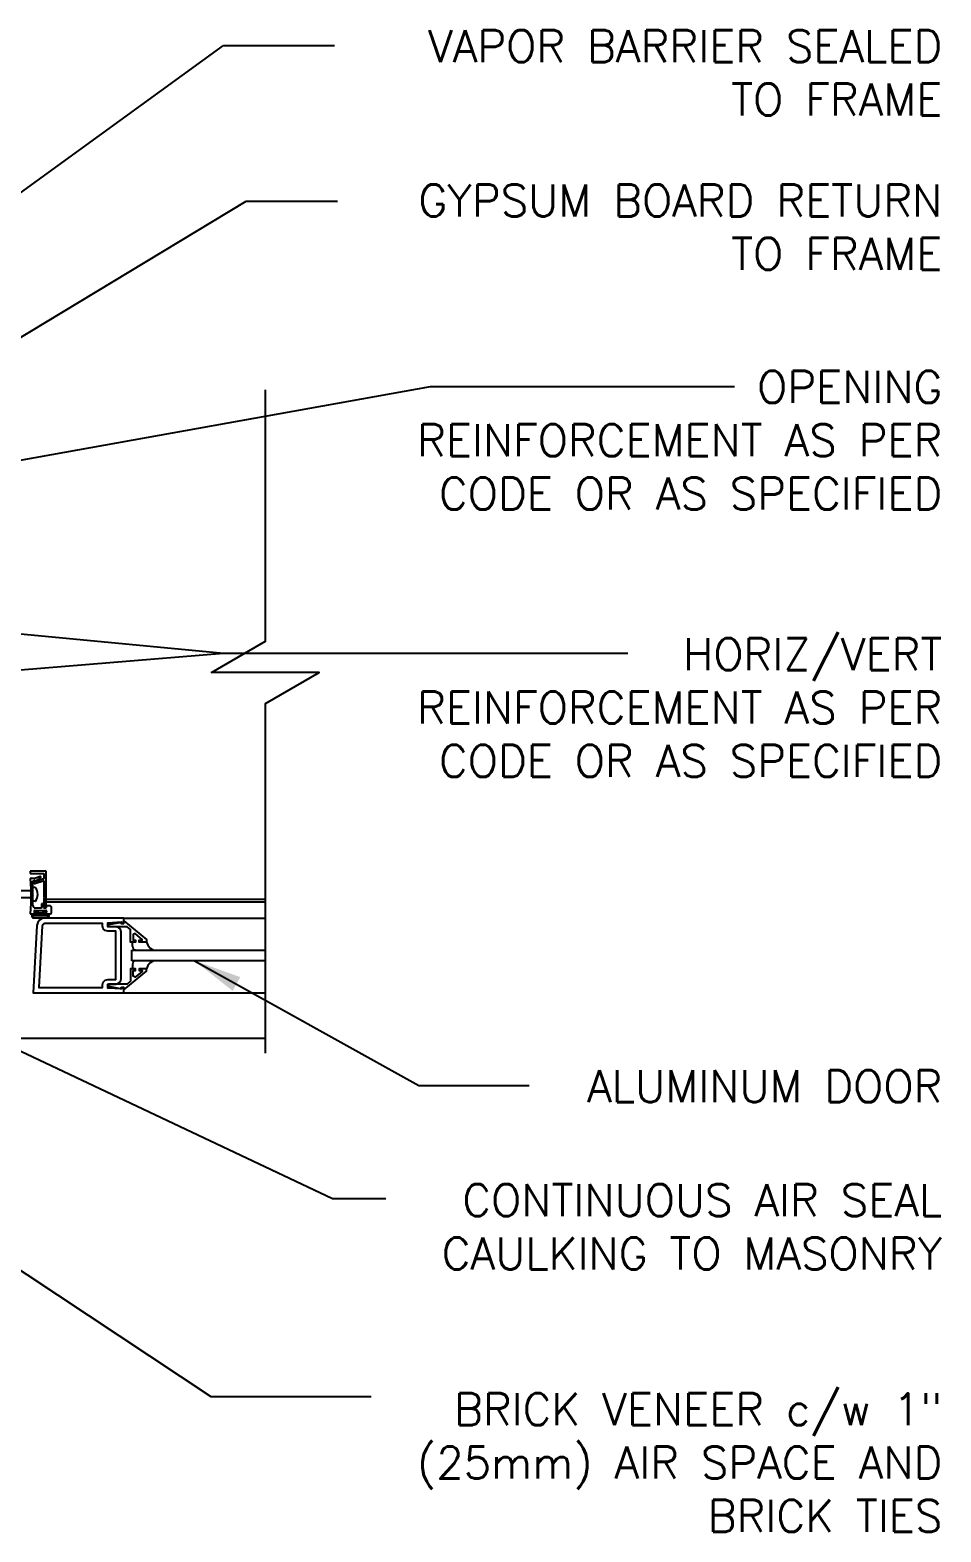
# Model space of a CAD drawing. Header units: inches. Extents: x 2954.3 to 3009, y 494.4 to 567.8.
# Drawn here: x 2987.63 to 3008.98, y 525.82 to 561.01 of the extents above; entities that cross this region are included whole.
import ezdxf

# ---------------------------------------------------------------- set-up
doc = ezdxf.new("R2010")
doc.units = ezdxf.units.IN
doc.header["$LTSCALE"] = 0.5
doc.header["$MEASUREMENT"] = 0
doc.layers.get('0').update_dxf_attribs({"linetype": 'CONTINUOUS'})
for name, color, linetype in [('HATCH', 12, 'CONTINUOUS'), ('LINE18', 9, 'CONTINUOUS'), ('LINE9', 9, 'CONTINUOUS'), ('TEXT', 4, 'CONTINUOUS')]:
    doc.layers.add(name, color=color, linetype=linetype)
doc.styles.add('DIM', font='romans.shx', dxfattribs={"width": 0.7})
doc.styles.add('ROMANS', font='romans')
doc.dimstyles.new('ext_12', dxfattribs={"dimscale": 12, "dimtxt": 0.09375, "dimasz": 0.09375, "dimexe": 0.09375, "dimexo": 0.0625, "dimgap": 0.0625, "dimtad": 1, "dimdec": 1, "dimzin": 3, "dimdsep": 46, "dimlunit": 4, "dimtxsty": 'DIM', "dimcen": 0.09, "dimdle": 0.09375, "dimclrt": 4, "dimadec": 0, "dimazin": 0, "dimtfac": 1, "dimtdec": 1, "dimtmove": 2, "dimatfit": 3, "dimfxl": 0, "dimfrac": 2, "dimtolj": 1, "dimtzin": 0, "dimarcsym": 0})

# ---------------------------------------------------------------- blocks, each defined once
blk = doc.blocks.new('B060316')
for p, q in [((1.969, 0), (1.969, -0.133)), ((2.217, -0.013), (1.969, 0)), ((1.969, -0.347), (1.969, -0.469)), ((2.003, -0.133), (2.003, -0.115)), ((2.003, -0.365), (2.003, -0.347)), ((2.049, -0.115), (2.049, -0.365)), ((2.107, -0.265), (2.107, -0.127)), ((2.207, -0.265), (2.107, -0.265)), ((2.107, -0.359), (2.107, -0.329)), ((2.121, -0.314), (2.207, -0.306)), ((2.169, -0.065), (2.405, -0.065)), ((2.207, -0.306), (2.207, -0.265)), ((2.555, -0.013), (2.217, -0.013)), ((2.451, -0.065), (2.747, -0.065)), ((2.803, 0), (2.555, -0.013)), ((2.747, -0.065), (2.747, -0.141)), ((2.803, -0.01), (2.803, 0)), ((2.813, -0.02), (2.803, -0.01)), ((2.803, -0.03), (2.813, -0.02)), ((2.803, -0.108), (2.803, -0.03)), ((2.848, -0.232), (2.803, -0.108)), ((2, -0.5), (2.126, -0.5)), ((2.157, -0.38), (2.119, -0.373)), ((2.157, -0.469), (2.157, -0.38))]:
    blk.add_line(p, q)
for centre, radius, start, end in [((1.986, -0.133), 0.017, 180, 0), ((1.986, -0.347), 0.017, 360, 180), ((2.026, -0.115), 0.023, 0, 180), ((2.169, -0.127), 0.062, 90, 180), ((2.122, -0.329), 0.015, 95, 180), ((2.428, -0.086), 0.031, 42.6423, 137.3577), ((2.356, -0.5), 0.531, 29.0353, 42.5789), ((2.833, -0.235), 0.015, 209.0353, 10.9647), ((2, -0.469), 0.031, 180, 270), ((2.026, -0.365), 0.023, 180, 0), ((2.122, -0.359), 0.015, 180, 260), ((2.126, -0.469), 0.031, 270, 0)]:
    blk.add_arc(centre, radius, start, end)

msp = doc.modelspace()

# ---------------------------------------------------------------- linework, layer by layer
at = {"layer": 'HATCH', "color": 12}
for p, q in [((2993.151, 540.641), (2988.007, 540.641)), ((2993.151, 540.579), (2988.007, 540.579)), ((2989.827, 540.204), (2993.151, 540.204)), ((2990.03, 539.543), (2990.042, 539.498)), ((2990.03, 539.543), (2990.042, 539.498)), ((2990.356, 539.641), (2990.393, 539.564)), ((2990.356, 539.641), (2990.393, 539.564)), ((2990.393, 539.564), (2990.449, 539.499)), ((2990.393, 539.564), (2990.449, 539.499)), ((2990.042, 539.159), (2990.03, 539.114)), ((2990.042, 539.159), (2990.03, 539.114)), ((2990.042, 539.498), (2990.074, 539.466)), ((2990.042, 539.498), (2990.074, 539.466)), ((2990.074, 539.191), (2990.042, 539.159)), ((2990.074, 539.191), (2990.042, 539.159)), ((2990.074, 539.466), (2990.119, 539.454)), ((2990.074, 539.466), (2990.119, 539.454)), ((2990.119, 539.204), (2990.074, 539.191)), ((2990.119, 539.204), (2990.074, 539.191)), ((2990.449, 539.499), (2990.522, 539.453)), ((2990.449, 539.499), (2990.522, 539.453)), ((2990.522, 539.203), (2990.449, 539.157)), ((2990.522, 539.203), (2990.449, 539.157)), ((2990.03, 539.114), (2990.03, 539.016)), ((2990.393, 539.093), (2990.356, 539.016)), ((2990.393, 539.093), (2990.356, 539.016)), ((2990.449, 539.157), (2990.393, 539.093)), ((2990.449, 539.157), (2990.393, 539.093)), ((2989.827, 538.454), (2993.151, 538.454)), ((2993.151, 537.377), (2984.637, 537.377))]:
    msp.add_line(p, q, dxfattribs=at)
msp.add_lwpolyline([(2990.03, 539.543), (2990.03, 539.641)], dxfattribs=at)
at = {"layer": 'LINE18'}
msp.add_lwpolyline([(2993.151, 537.035), (2993.151, 545.234), (2994.403, 545.956), (2991.881, 545.956), (2993.151, 546.69), (2993.151, 552.581)], dxfattribs=at)
at = {"layer": 'LINE9', "color": 9}
for p, q in [((2988.007, 541.298), (2987.632, 541.298)), ((2987.632, 541.298), (2987.634, 541.248)), ((2988.007, 540.461), (2988.007, 541.298)), ((2987.634, 541.248), (2987.957, 541.248)), ((2987.712, 541.056), (2987.726, 541.018)), ((2987.745, 541.009), (2987.937, 541.078)), ((2987.947, 541.119), (2987.779, 541.058)), ((2987.957, 541.248), (2987.957, 541.133)), ((2987.957, 541.064), (2987.957, 540.696)), ((2987.697, 540.84), (2987.405, 540.84)), ((2987.697, 540.674), (2987.405, 540.674)), ((2987.697, 540.596), (2987.697, 540.918)), ((2987.747, 540.918), (2987.697, 540.918)), ((2987.747, 540.596), (2987.697, 540.596)), ((2987.957, 540.696), (2987.947, 540.686)), ((2987.947, 540.686), (2987.957, 540.676)), ((2987.957, 540.676), (2987.957, 540.461)), ((2987.718, 540.299), (2988.03, 540.299)), ((2987.718, 540.279), (2988.03, 540.279)), ((2987.718, 540.225), (2988.03, 540.225)), ((2987.739, 540.373), (2987.739, 540.358)), ((2987.812, 540.373), (2987.739, 540.373)), ((2987.797, 540.358), (2987.739, 540.358)), ((2987.797, 540.358), (2987.797, 540.299)), ((2987.812, 540.373), (2987.812, 540.317)), ((2987.936, 540.317), (2987.812, 540.317)), ((2988.009, 540.373), (2987.936, 540.373)), ((2987.936, 540.317), (2987.936, 540.373)), ((2988.009, 540.358), (2987.951, 540.358)), ((2987.951, 540.299), (2987.951, 540.358)), ((2988.009, 540.358), (2988.009, 540.373)), ((2987.718, 540.205), (2988.03, 540.205)), ((2990.014, 539.204), (2990.014, 539.454)), ((2990.014, 539.454), (2993.151, 539.454)), ((2993.151, 539.204), (2990.014, 539.204))]:
    msp.add_line(p, q, dxfattribs=at)
for points in [[(2989.764, 538.782), (2989.764, 539.876), (2989.764, 539.875), (2989.747, 539.939), (2989.702, 539.983), (2989.639, 540.001), (2989.639, 540.001), (2989.453, 540.001), (2989.453, 540.094), (2989.777, 540.111), (2989.777, 540.079), (2989.827, 540.079), (2989.827, 540.204), (2987.98, 540.204), (2987.98, 540.204), (2987.91, 540.19), (2987.852, 540.152), (2987.811, 540.096), (2987.793, 540.027), (2987.793, 540.027), (2987.702, 538.454), (2989.827, 538.454), (2989.827, 538.579), (2989.777, 538.579), (2989.777, 538.547), (2989.453, 538.563), (2989.453, 538.657), (2989.639, 538.657), (2989.639, 538.657), (2989.702, 538.674), (2989.747, 538.718), (2989.764, 538.781)], [(2989.452, 539.892), (2989.389, 539.909), (2989.345, 539.953), (2989.328, 540.017), (2989.328, 540.017), (2989.328, 540.079), (2987.98, 540.079), (2987.98, 540.079), (2987.95, 540.071), (2987.928, 540.05), (2987.918, 540.02), (2987.834, 538.579), (2989.328, 538.579), (2989.328, 538.641), (2989.328, 538.641), (2989.345, 538.704), (2989.389, 538.748), (2989.453, 538.766), (2989.453, 538.766), (2989.639, 538.766), (2989.639, 539.892), (2989.453, 539.892)], [(2989.827, 540.139), (2990.357, 539.699), (2990.357, 539.641), (2990.188, 539.641), (2990.188, 539.681), (2990.26, 539.681), (2990.26, 539.704), (2990.097, 539.841), (2990.045, 539.816), (2990.045, 539.681), (2990.104, 539.681), (2990.104, 539.641), (2989.986, 539.641), (2989.986, 539.935), (2989.907, 540.001), (2989.471, 540.001), (2989.471, 540.053), (2989.743, 540.102), (2989.763, 540.102), (2989.763, 540.079), (2989.827, 540.079)], [(2989.827, 538.518), (2990.357, 538.958), (2990.357, 539.016), (2990.188, 539.016), (2990.188, 538.976), (2990.26, 538.976), (2990.26, 538.953), (2990.097, 538.816), (2990.045, 538.841), (2990.045, 538.976), (2990.104, 538.976), (2990.104, 539.016), (2989.986, 539.016), (2989.986, 538.722), (2989.907, 538.657), (2989.471, 538.657), (2989.471, 538.605), (2989.743, 538.556), (2989.763, 538.556), (2989.763, 538.579), (2989.827, 538.579)]]:
    msp.add_lwpolyline(points, close=True, dxfattribs=at)
for centre, radius, start, end in [((2987.737, 541.056), 0.025, 23.3215, 180), ((2987.74, 541.023), 0.015, 200, 290), ((2987.773, 541.072), 0.015, 203.3215, 290), ((2987.942, 541.064), 0.015, 0, 110), ((2987.942, 541.133), 0.015, 290, 0), ((2987.747, 540.903), 0.015, 37.6257, 90), ((2987.747, 540.611), 0.015, 269.9999, 322.3747), ((2987.558, 540.757), 0.254, 322.3746, 37.6254), ((2987.718, 540.252), 0.047, 90, 270), ((2987.718, 540.252), 0.027, 90, 270), ((2987.982, 540.461), 0.025, 180, 0), ((2988.03, 540.252), 0.047, 270, 90), ((2988.03, 540.252), 0.027, 270, 90)]:
    msp.add_arc(centre, radius, start, end, dxfattribs=at)

# ---------------------------------------------------------------- block references
at = {"layer": 'LINE9', "color": 9, "rotation": 90}
msp.add_blockref('B060316', (2987.632, 538.329), dxfattribs=at)

# ---------------------------------------------------------------- texts
at = {"layer": 'TEXT', "char_height": 0.75, "width": 13.88435, "attachment_point": 9, "style": 'ROMANS'}
for s, insert in [('\\A1;VAPOR BARRIER SEALED TO FRAME', (3009.012, 559.011)), ('\\A1;GYPSUM BOARD RETURN TO FRAME ', (3009.012, 555.393)), ('\\A1;OPENING REINFORCEMENT AS PER CODE OR AS SPECIFIED', (3009.012, 549.773)), ('\\A1;HORIZ/VERT\\PREINFORCEMENT AS PER CODE OR AS SPECIFIED', (3009.012, 543.511)), ('\\A1;ALUMINUM DOOR', (3009.012, 535.886)), ('\\A1;CONTINUOUS AIR SEAL CAULKING TO MASONRY', (3009.012, 531.968)), ('\\A1;BRICK VENEER c/w 1" (25mm) AIR SPACE AND BRICK TIES', (3009.012, 525.818))]:
    msp.add_mtext(s, dxfattribs=dict(at, insert=insert))

# ---------------------------------------------------------------- leaders
at = {"layer": 'TEXT'}
for points in [[(2984.686, 555.226), (2992.167, 560.647), (2994.764, 560.647)], [(2985.166, 552.456), (2992.694, 557.003), (2994.839, 557.003)], [(2982.135, 549.985), (2997.017, 552.661), (3004.141, 552.661)], [(2981.14, 547.456), (2992.161, 546.411)], [(2974.158, 544.917), (2992.161, 546.411), (3001.641, 546.411)], [(2991.486, 539.204), (2996.742, 536.28), (2999.325, 536.28)], [(2984.791, 538.322), (2994.719, 533.629), (2995.967, 533.629)], [(2982.301, 535.331), (2991.868, 528.99), (2995.629, 528.99)]]:
    msp.add_leader(points, dimstyle='ext_12', override={"dimgap": 0.0625, "dimtad": 0}, dxfattribs=at)

doc.saveas('drawing.dxf')
